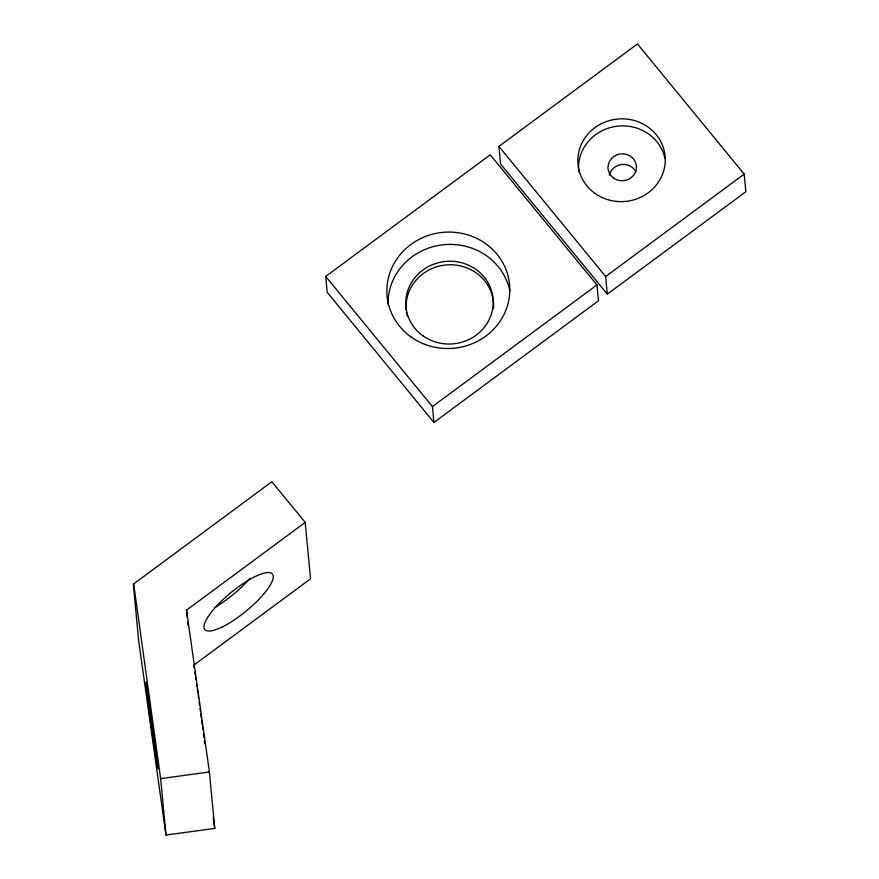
<?xml version="1.0" encoding="UTF-8"?>
<svg xmlns="http://www.w3.org/2000/svg" width="879" height="879" viewBox="0 0 879 879"><rect width="100%" height="100%" fill="white"/><g stroke="black" fill="none" stroke-linecap="round" stroke-linejoin="round"><path stroke-width="1.32" d="M498.92 146.386L637.462 43.95L744.194 174.097L745.853 191.732L607.312 294.157L500.58 164.021L498.92 146.386L605.653 276.533L607.312 294.157M325.702 276.435L490.218 154.803L596.951 284.939L598.445 300.816L433.929 422.447L327.197 292.311L325.702 276.435L432.435 406.581L433.929 422.447M605.653 276.533L744.194 174.097M432.435 406.581L596.951 284.939M186.535 610.147L305.211 522.401L271.853 481.736L133.311 584.172L138.64 640.593L165.977 835.05L214.74 828.403L209.4 771.982L186.535 610.147L187.293 618.201M194.072 664.942L310.54 578.821L305.211 522.401M133.685 583.887L160.648 778.629L165.977 835.05M160.648 778.629L209.4 771.982M213.212 817.613L214.74 828.403M187.677 622.233L187.93 624.925M249.911 578.349A43.741 11.954 -39.4 0 1 214.311 607.785M193.754 665.59A61.508 0.868 82.2 0 1 194.149 668.051M194.797 672.237A61.508 0.868 82.2 0 1 195.16 674.622M195.545 677.182A61.508 0.868 82.2 0 1 195.94 679.885M196.566 684.148A61.508 0.868 82.2 0 1 196.918 686.576M197.292 689.103A61.508 0.868 82.2 0 1 197.852 693.015M198.225 695.685A61.508 0.868 82.2 0 1 198.61 698.387M199.148 702.189A61.508 0.868 82.2 0 1 199.511 704.771M200.06 708.716A61.508 0.868 82.2 0 1 200.423 711.353M200.786 713.979A61.508 0.868 82.2 0 1 201.324 717.945M201.687 720.615A61.508 0.868 82.2 0 1 202.236 724.615M202.588 727.263A61.508 0.868 82.2 0 1 202.939 729.867M203.445 733.734A61.508 0.868 82.2 0 1 203.961 737.569M204.444 741.327A61.508 0.868 82.2 0 1 204.763 743.755M388.035 304.628A61.508 58.201 -5.4 0 1 442.697 244.834A61.508 58.201 -5.4 0 1 509.787 290.586M407.274 316.055A43.741 41.379 -5.4 0 1 406.494 312.078M406.329 310.737A43.741 41.379 -5.4 0 1 449.037 264.777A43.741 41.379 -5.4 0 1 493.471 308.375M609.345 175.13A14.218 13.449 -5.4 0 1 621.343 164.549A14.218 13.449 -5.4 0 1 635.814 171.515M578.723 171.866A43.741 41.379 -5.4 0 1 615.718 126.411A43.741 41.379 -5.4 0 1 665.084 158.725M222.442 626.848A43.741 11.954 -39.4 0 0 273.237 576.228A43.741 11.954 -39.4 0 0 220.124 602.423A43.741 11.954 -39.4 0 0 222.442 626.848M147.386 696.432A43.741 0.615 82.2 0 0 157.418 767.422A43.741 0.615 82.2 0 0 150.397 710.77A43.741 0.615 82.2 0 0 147.386 696.432M410.998 336.921A61.508 58.201 -5.4 0 0 509.304 297.179A61.508 58.201 -5.4 0 0 424.7 236.781A61.508 58.201 -5.4 0 0 410.998 336.921M422.953 335.789A43.741 41.379 -5.4 0 0 492.855 307.54A43.741 41.379 -5.4 0 0 432.688 264.579A43.741 41.379 -5.4 0 0 422.953 335.789M613.586 178.063A14.218 13.449 -5.4 0 0 636.308 168.889A14.218 13.449 -5.4 0 0 616.761 154.924A14.218 13.449 -5.4 0 0 613.586 178.063M595.006 193.402A43.741 41.379 -5.4 0 0 664.909 165.142A43.741 41.379 -5.4 0 0 604.741 122.181A43.741 41.379 -5.4 0 0 595.006 193.402"/></g></svg>
